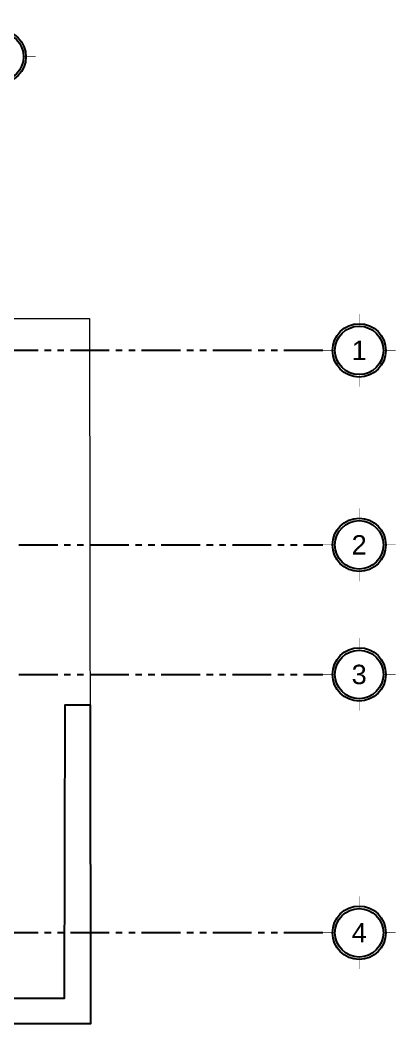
# Model space of a CAD drawing. Header units: metres. Extents: x -6.1 to 26.1, y -10.1 to 14.1.
# Drawn here: x 20.32 to 26.13, y -1.41 to 14.12 of the extents above; entities that cross this region are included whole.
import ezdxf
from ezdxf.enums import TextEntityAlignment as Align

# ---------------------------------------------------------------- set-up
doc = ezdxf.new("R2010")
doc.units = ezdxf.units.M
doc.header["$MEASUREMENT"] = 0
doc.linetypes.add('Xref_Ejes$0$ACAD_ISO05W100', pattern=[33, 24, -3, 0, -3, 0, -3])
for name, color, linetype in [('Xref_Arq. PB$0$Estructura - Forjados', 7, 'Continuous'), ('Xref_Ejes$0$00-EJES', 1, 'Xref_Ejes$0$ACAD_ISO05W100'), ('Xref_Ejes$0$Globo Eje', 1, 'Continuous'), ('Xref_Ejes$0$Texto', 7, 'Continuous')]:
    doc.layers.add(name, color=color, linetype=linetype)
doc.layers.add('Xref_Arq. PB$0$Estructura - Forjados_Pluma_Nº__1', color=7, linetype='Continuous', lineweight=13)
doc.styles.add('Xref_Ejes$0$Arial', font='arial.ttf')

# ---------------------------------------------------------------- blocks, each defined once
blk = doc.blocks.new('*U183')
at = {"layer": 'Xref_Ejes$0$Globo Eje', "ltscale": 0.025, "const_width": 0.00938}
for points in [[(0, 0.5625), (0, 0.375)], [(-0.375, 0), (-0.5625, 0)], [(0.5625, 0), (0.375, 0)], [(0, -0.375), (0, -0.5625)]]:
    blk.add_lwpolyline(points, dxfattribs=at)
at = {"layer": 'Xref_Ejes$0$Globo Eje', "ltscale": 0.025}
for radius in [0.4125, 0.375]:
    blk.add_circle((0, 0), radius, dxfattribs=at)
at = {"layer": 'Xref_Ejes$0$Texto', "color": 7, "ltscale": 0.025, "style": 'Xref_Ejes$0$Arial'}
blk.add_attdef('EJE', text='', height=0.3, dxfattribs=at).set_placement((0, 0), align=Align.MIDDLE_CENTER)
blk = doc.blocks.new('Xref_Ejes')
at = {"layer": 'Xref_Ejes$0$00-EJES', "ltscale": 0.025}
for p, q in [((24.997, 9.008), (-5, 9.008)), ((-5, 6), (24.997, 6)), ((-5, 3.996), (24.997, 3.996)), ((24.997, 0), (-5, 0))]:
    blk.add_line(p, q, dxfattribs=at)
for p, values in [((19.997, 13.55), {'EJE': 'F'}), ((25.559, 9.008), {'EJE': '1'}), ((25.559, 6), {'EJE': '2'}), ((25.559, 3.996), {'EJE': '3'}), ((25.559, 0), {'EJE': '4'})]:
    blk.add_blockref('*U183', p, dxfattribs=at).add_auto_attribs(values)
blk = doc.blocks.new('Xref_Arq. PB$0$Forjado_2', base_point=(-11.08, 18.515))
at = {"layer": 'Xref_Arq. PB$0$Estructura - Forjados_Pluma_Nº__1', "linetype": 'Continuous', "flags": 128}
blk.add_lwpolyline([(-11.08, 18.515), (10.736, 18.515), (10.751, 7.604), (-11.08, 7.604)], close=True, dxfattribs=at)
blk = doc.blocks.new('Xref_Arq. PB')
blk.add_lwpolyline([(-0.426, 1.704), (-0.026, 1.704), (-0.026, -1.01), (21.006, -1.01), (21.015, 3.528), (21.399, 3.526), (21.406, -1.41), (-0.426, -1.41), (-0.426, 1.704)])
at = {"layer": 'Xref_Arq. PB$0$Estructura - Forjados', "linetype": 'Continuous'}
blk.add_blockref('Xref_Arq. PB$0$Forjado_2', (-0.426, 9.501), dxfattribs=at)

msp = doc.modelspace()

# ---------------------------------------------------------------- block references
msp.add_blockref('Xref_Arq. PB', (0, 0))

# ---------------------------------------------------------------- next in the draw order: block references
msp.add_blockref('Xref_Ejes', (0, 0))

doc.saveas('drawing.dxf')
